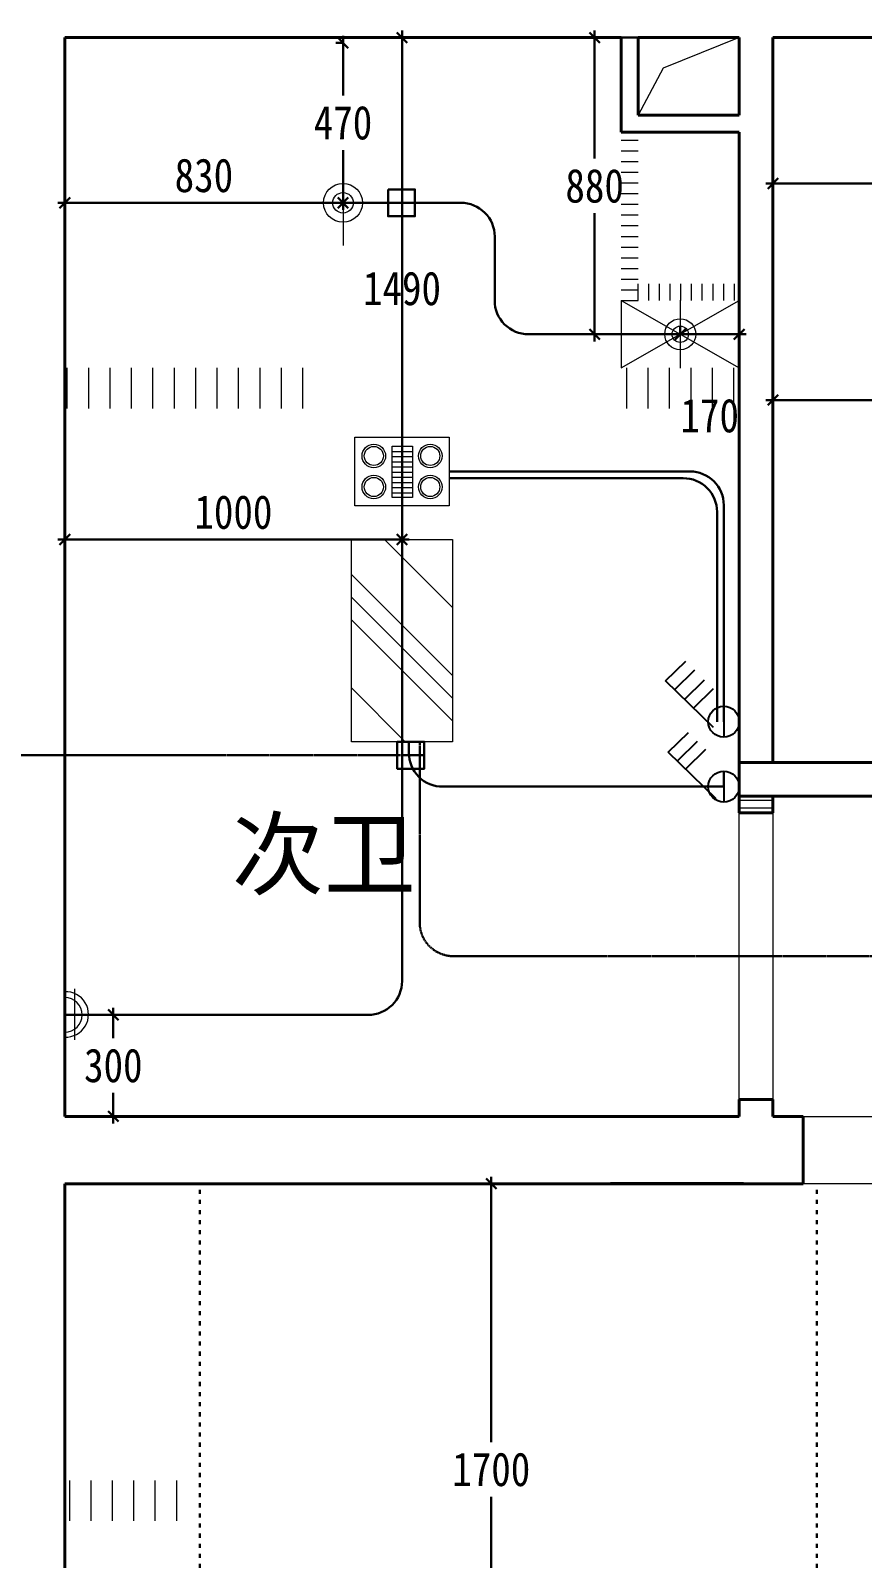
# Model space of a CAD drawing. Header units: millimetres. Extents: x -64529 to 3079702, y -28926 to 77119.
# Drawn here: x -25080 to -22613, y 46066 to 50598 of the extents above; entities that cross this region are included whole.
import ezdxf

# ---------------------------------------------------------------- set-up
doc = ezdxf.new("R2010")
doc.units = ezdxf.units.MM
doc.header["$LTSCALE"] = 10
for name, pattern in [('ACAD_ISO03W100', [30, 12, -18]), ('ACAD_ISO04W100', [30.5, 24, -3, 0.5, -3]), ('DASH', [0.35, 0.25, -0.1])]:
    doc.linetypes.add(name, pattern=pattern)
doc.layers.get('0').update_dxf_attribs({"color": 255})
doc.layers.get('Defpoints').update_dxf_attribs({"color": 255})
for name, color, linetype, lineweight in [('1浅浅', 251, 'Continuous', 20), ('1灯位开关布线图', 1, 'Continuous', 30), ('1灯位开关布置图', 5, 'Continuous', 30), ('1灯具', 2, 'Continuous', 30), ('家具线', 52, 'Continuous', 15), ('灯具', 52, 'Continuous', 0)]:
    doc.layers.add(name, color=color, linetype=linetype, lineweight=lineweight)
for name, color, linetype in [('2323', 4, 'Continuous'), ('A轴线', 82, 'ACAD_ISO04W100'), ('图例及功率参数表', 252, 'Continuous'), ('家具细线', 38, 'Continuous')]:
    doc.layers.add(name, color=color, linetype=linetype)
doc.styles.add('夏建东', font='', dxfattribs={"width": 0.85})
doc.styles.add('宋体', font='', dxfattribs={"height": 2.5})
doc.styles.get('夏建东').set_extended_font_data('SimSun')
doc.styles.get('宋体').set_extended_font_data('SimSun')
doc.dimstyles.new('g', dxfattribs={"dimtxt": 100, "dimasz": 31, "dimexe": 21, "dimexo": 30, "dimgap": 31, "dimtad": 1, "dimtih": 1, "dimtoh": 1, "dimdec": 0, "dimrnd": 10, "dimdsep": 46, "dimtxsty": '夏建东', "dimblk": 'OBLIQUE', "dimcen": 2.5, "dimdle": 21, "dimclrd": 5, "dimclre": 5, "dimclrt": 5, "dimadec": 0, "dimazin": 0, "dimtfac": 1, "dimtdec": 0, "dimtmove": 2, "dimatfit": 3, "dimldrblk": 'DOT', "dimfxl": 300, "dimlwd": -1, "dimlwe": -1, "dimarcsym": 1})

# ---------------------------------------------------------------- blocks, each defined once
blk = doc.blocks.new('_Oblique')
at = {"color": 0, "linetype": 'ByBlock', "lineweight": -2}
blk.add_line((-0.5, -0.5), (0.5, 0.5), dxfattribs=at)
blk = doc.blocks.new('*D376')
at = {"layer": '1灯位开关布置图', "color": 5, "transparency": 16777216}
for p, q in [((-21957.3, 49502.2), (-22899.3, 49502.2)), ((-22878.3, 49532.2), (-22878.3, 49523.2)), ((-21978.3, 49532.2), (-21978.3, 49523.2))]:
    blk.add_line(p, q, dxfattribs=at)
at = {"layer": 'Defpoints', "color": 0, "lineweight": 30, "transparency": 16777216}
for p in [(-22878.3, 49502.2), (-22878.3, 49502.2), (-21978.3, 49502.2)]:
    blk.add_point(p, dxfattribs=at)
at = {"layer": '1灯位开关布置图', "color": 5, "transparency": 16777216, "xscale": 31, "yscale": 31, "zscale": 31, "rotation": 180}
blk.add_blockref('_Oblique', (-22878.3, 49502.2), dxfattribs=at)
at = {"layer": '1灯位开关布置图', "color": 5, "transparency": 16777216, "xscale": 31, "yscale": 31, "zscale": 31}
blk.add_blockref('_Oblique', (-21978.3, 49502.2), dxfattribs=at)
at = {"layer": '1灯位开关布置图', "color": 5, "transparency": 16777216, "insert": (-22428.3, 49583.2), "char_height": 100, "attachment_point": 5, "style": '夏建东'}
blk.add_mtext('900', dxfattribs=at)
blk = doc.blocks.new('_Dot')
at = {"color": 0, "linetype": 'ByBlock', "lineweight": -2}
blk.add_line((-0.5, 0), (-1, 0), dxfattribs=at)
at = {"color": 0, "linetype": 'ByBlock', "const_width": 0.5}
blk.add_lwpolyline([(-0.25, 0, 1), (0.25, 0, 1)], format="xyb", close=True, dxfattribs=at)
blk = doc.blocks.new('*D377')
at = {"layer": '1灯位开关布置图', "color": 5, "transparency": 16777216}
for p, q in [((-22878.3, 50547.2), (-22878.3, 50123.4)), ((-22899.3, 50144.4), (-21438.3, 50144.4)), ((-21459.3, 50174.4), (-21459.3, 50165.4))]:
    blk.add_line(p, q, dxfattribs=at)
at = {"layer": 'Defpoints', "color": 0, "lineweight": 30, "transparency": 16777216}
for p in [(-22878.3, 50577.2), (-21459.3, 50144.4), (-21459.3, 50144.4)]:
    blk.add_point(p, dxfattribs=at)
at = {"layer": '1灯位开关布置图', "color": 5, "transparency": 16777216, "xscale": 31, "yscale": 31, "zscale": 31, "rotation": 180}
blk.add_blockref('_Oblique', (-22878.3, 50144.4), dxfattribs=at)
at = {"layer": '1灯位开关布置图', "color": 5, "transparency": 16777216, "xscale": 31, "yscale": 31, "zscale": 31}
blk.add_blockref('_Oblique', (-21459.3, 50144.4), dxfattribs=at)
at = {"layer": '1灯位开关布置图', "color": 5, "transparency": 16777216, "insert": (-22168.8, 50225.4), "char_height": 100, "attachment_point": 5, "style": '夏建东'}
blk.add_mtext('1420', dxfattribs=at)
blk = doc.blocks.new('*D386')
at = {"layer": '1灯位开关布置图', "color": 5, "transparency": 16777216}
for p, q in [((-23713.6, 47198.2), (-23713.6, 46410.5)), ((-23734.4, 47177.2), (-23734.6, 47177.2)), ((-23713.6, 45460.9), (-23713.6, 46248.5)), ((-23743.6, 45481.9), (-23734.6, 45481.9))]:
    blk.add_line(p, q, dxfattribs=at)
at = {"layer": 'Defpoints', "color": 0, "lineweight": 30, "transparency": 16777216}
for p in [(-23704.4, 47177.2), (-23713.6, 45481.9), (-23713.6, 45481.9)]:
    blk.add_point(p, dxfattribs=at)
at = {"layer": '1灯位开关布置图', "color": 5, "transparency": 16777216, "xscale": 31, "yscale": 31, "zscale": 31}
for p, rotation in [((-23713.6, 47177.2), 90), ((-23713.6, 45481.9), 270)]:
    blk.add_blockref('_Oblique', p, dxfattribs=dict(at, rotation=rotation))
at = {"layer": '1灯位开关布置图', "color": 5, "transparency": 16777216, "insert": (-23713.6, 46329.5), "char_height": 100, "attachment_point": 5, "style": '夏建东'}
blk.add_mtext('1700', dxfattribs=at)
blk = doc.blocks.new('*D479')
at = {"layer": '1灯位开关布置图', "color": 5, "transparency": 16777216}
for p, q in [((-24132.3, 50087.2), (-24999.3, 50087.2)), ((-24978.3, 50087.2), (-24978.3, 50108.2)), ((-24153.3, 50087.2), (-24153.3, 50108.2))]:
    blk.add_line(p, q, dxfattribs=at)
at = {"layer": 'Defpoints', "color": 0, "linetype": 'Continuous', "lineweight": 30, "transparency": 16777216}
for p in [(-24978.3, 50087.2), (-24978.3, 50087.2), (-24153.3, 50087.2)]:
    blk.add_point(p, dxfattribs=at)
at = {"layer": '1灯位开关布置图', "color": 5, "linetype": 'Continuous', "transparency": 16777216, "xscale": 31, "yscale": 31, "zscale": 31, "rotation": 180}
blk.add_blockref('_Oblique', (-24978.3, 50087.2), dxfattribs=at)
at = {"layer": '1灯位开关布置图', "color": 5, "linetype": 'Continuous', "transparency": 16777216, "xscale": 31, "yscale": 31, "zscale": 31}
blk.add_blockref('_Oblique', (-24153.3, 50087.2), dxfattribs=at)
at = {"layer": '1灯位开关布置图', "color": 5, "linetype": 'Continuous', "lineweight": 30, "transparency": 16777216, "insert": (-24565.8, 50168.2), "char_height": 100, "attachment_point": 5, "style": '夏建东'}
blk.add_mtext('830', dxfattribs=at)
blk = doc.blocks.new('*D480')
at = {"layer": '1灯位开关布置图', "color": 5, "transparency": 16777216}
for p, q in [((-24153.3, 50561.8), (-24174.3, 50561.8)), ((-24153.3, 50582.8), (-24153.3, 50405.5)), ((-24153.3, 50066.2), (-24153.3, 50243.5)), ((-24153.3, 50087.2), (-24174.3, 50087.2))]:
    blk.add_line(p, q, dxfattribs=at)
at = {"layer": 'Defpoints', "color": 0, "linetype": 'Continuous', "lineweight": 30, "transparency": 16777216}
for p in [(-24153.3, 50561.8), (-24153.3, 50561.8), (-24153.3, 50087.2)]:
    blk.add_point(p, dxfattribs=at)
at = {"layer": '1灯位开关布置图', "color": 5, "linetype": 'Continuous', "transparency": 16777216, "xscale": 31, "yscale": 31, "zscale": 31}
for p, rotation in [((-24153.3, 50561.8), 90), ((-24153.3, 50087.2), 270)]:
    blk.add_blockref('_Oblique', p, dxfattribs=dict(at, rotation=rotation))
at = {"layer": '1灯位开关布置图', "color": 5, "linetype": 'Continuous', "lineweight": 30, "transparency": 16777216, "insert": (-24153.3, 50324.5), "char_height": 100, "attachment_point": 5, "style": '夏建东'}
blk.add_mtext('470', dxfattribs=at)
blk = doc.blocks.new('*D482')
at = {"layer": '1灯位开关布置图', "color": 5, "transparency": 16777216}
for p, q in [((-23174.2, 49697.2), (-22957.3, 49697.2)), ((-23153.2, 49697.2), (-23153.2, 49718.2)), ((-22978.3, 49697.2), (-22978.3, 49676.2))]:
    blk.add_line(p, q, dxfattribs=at)
at = {"layer": 'Defpoints', "color": 0, "linetype": 'Continuous', "lineweight": 30, "transparency": 16777216}
for p in [(-23153.2, 49697.2), (-22978.3, 49697.2), (-22978.3, 49697.2)]:
    blk.add_point(p, dxfattribs=at)
at = {"layer": '1灯位开关布置图', "color": 5, "linetype": 'Continuous', "transparency": 16777216, "xscale": 31, "yscale": 31, "zscale": 31, "rotation": 180}
blk.add_blockref('_Oblique', (-23153.2, 49697.2), dxfattribs=at)
at = {"layer": '1灯位开关布置图', "color": 5, "linetype": 'Continuous', "transparency": 16777216, "xscale": 31, "yscale": 31, "zscale": 31}
blk.add_blockref('_Oblique', (-22978.3, 49697.2), dxfattribs=at)
at = {"layer": '1灯位开关布置图', "color": 5, "linetype": 'Continuous', "lineweight": 30, "transparency": 16777216, "insert": (-23065.7, 49455.5), "char_height": 100, "attachment_point": 5, "style": '夏建东'}
blk.add_mtext('170', dxfattribs=at)
blk = doc.blocks.new('*D483')
at = {"layer": '1灯位开关布置图', "color": 5, "transparency": 16777216}
for p, q in [((-23407, 50598.2), (-23407, 50218.2)), ((-23183.3, 50577.2), (-23428, 50577.2)), ((-23407, 49676.2), (-23407, 50056.2)), ((-23407, 49697.2), (-23428, 49697.2))]:
    blk.add_line(p, q, dxfattribs=at)
at = {"layer": 'Defpoints', "color": 0, "linetype": 'Continuous', "lineweight": 30, "transparency": 16777216}
for p in [(-23407, 50577.2), (-23153.3, 50577.2), (-23407, 49697.2)]:
    blk.add_point(p, dxfattribs=at)
at = {"layer": '1灯位开关布置图', "color": 5, "linetype": 'Continuous', "transparency": 16777216, "xscale": 31, "yscale": 31, "zscale": 31}
for p, rotation in [((-23407, 50577.2), 90), ((-23407, 49697.2), 270)]:
    blk.add_blockref('_Oblique', p, dxfattribs=dict(at, rotation=rotation))
at = {"layer": '1灯位开关布置图', "color": 5, "linetype": 'Continuous', "lineweight": 30, "transparency": 16777216, "insert": (-23407, 50137.2), "char_height": 100, "attachment_point": 5, "style": '夏建东'}
blk.add_mtext('880', dxfattribs=at)
blk = doc.blocks.new('四联防水')
at = {"layer": '2323', "color": 0}
for p, q in [((88184.4, 77381.5), (88284.9, 77485)), ((88266, 77465.5), (88309.1, 77422)), ((88284.9, 77485), (88327.7, 77441.4)), ((88226.6, 77423.7), (88268.5, 77381.4)), ((88244.9, 77443.8), (88287.2, 77400.9))]:
    blk.add_line(p, q, dxfattribs=at)
blk.add_circle((88196.8, 77359.3), 33.4, dxfattribs=at)
at = {"layer": 'A轴线', "color": 0, "linetype": 'ByBlock'}
for p, q in [((88230.1, 77359.3), (88163.4, 77359.3)), ((88196.8, 77359.3), (88230.1, 77359.3))]:
    blk.add_line(p, q, dxfattribs=at)
blk = doc.blocks.new('三联防水')
at = {"layer": '2323', "color": 0}
for p, q in [((88158.8, 77624), (88259.3, 77727.5)), ((88259.3, 77727.5), (88302.2, 77683.9)), ((88223.1, 77689.1), (88265.7, 77646.6)), ((88241.6, 77706.8), (88283.5, 77664.5))]:
    blk.add_line(p, q, dxfattribs=at)
blk.add_circle((88185, 77607.5), 33.4, dxfattribs=at)
at = {"layer": 'A轴线', "color": 0, "linetype": 'ByBlock'}
for p, q in [((88218.4, 77607.5), (88151.6, 77607.5)), ((88185, 77607.5), (88218.4, 77607.5))]:
    blk.add_line(p, q, dxfattribs=at)
blk = doc.blocks.new('*D790')
at = {"layer": '1灯位开关布置图', "color": 5}
for p, q in [((-24834.5, 47699.2), (-24834.5, 47608.7)), ((-24948.3, 47678.2), (-24813.5, 47678.2)), ((-24834.5, 47356.2), (-24834.5, 47446.7)), ((-24948.3, 47377.2), (-24813.5, 47377.2))]:
    blk.add_line(p, q, dxfattribs=at)
at = {"layer": 'Defpoints', "color": 0, "linetype": 'Continuous', "lineweight": 30}
for p in [(-24978.3, 47678.2), (-24978.3, 47377.2), (-24834.5, 47377.2)]:
    blk.add_point(p, dxfattribs=at)
at = {"layer": '1灯位开关布置图', "color": 5, "linetype": 'Continuous', "xscale": 31, "yscale": 31, "zscale": 31}
for p, rotation in [((-24834.5, 47678.2), 90), ((-24834.5, 47377.2), 270)]:
    blk.add_blockref('_Oblique', p, dxfattribs=dict(at, rotation=rotation))
at = {"layer": '1灯位开关布置图', "color": 5, "linetype": 'Continuous', "lineweight": 30, "insert": (-24834.5, 47527.7), "char_height": 100, "attachment_point": 5, "style": '夏建东'}
blk.add_mtext('300', dxfattribs=at)
blk = doc.blocks.new('*D792')
at = {"layer": '1灯位开关布置图', "color": 5}
for p, q in [((-23957.3, 49088.3), (-24999.3, 49088.3)), ((-24978.3, 49088.3), (-24978.3, 49109.3)), ((-23978.3, 49088.3), (-23978.3, 49109.3))]:
    blk.add_line(p, q, dxfattribs=at)
at = {"layer": 'Defpoints', "color": 0, "linetype": 'Continuous', "lineweight": 30}
for p in [(-24978.3, 49088.3), (-24978.3, 49088.3), (-23978.3, 49088.3)]:
    blk.add_point(p, dxfattribs=at)
at = {"layer": '1灯位开关布置图', "color": 5, "linetype": 'Continuous', "xscale": 31, "yscale": 31, "zscale": 31, "rotation": 180}
blk.add_blockref('_Oblique', (-24978.3, 49088.3), dxfattribs=at)
at = {"layer": '1灯位开关布置图', "color": 5, "linetype": 'Continuous', "xscale": 31, "yscale": 31, "zscale": 31}
blk.add_blockref('_Oblique', (-23978.3, 49088.3), dxfattribs=at)
at = {"layer": '1灯位开关布置图', "color": 5, "linetype": 'Continuous', "lineweight": 30, "insert": (-24478.3, 49169.3), "char_height": 100, "attachment_point": 5, "style": '夏建东'}
blk.add_mtext('1000', dxfattribs=at)
blk = doc.blocks.new('*D793')
at = {"layer": '1灯位开关布置图', "color": 5}
for p, q in [((-23978.3, 50598.2), (-23978.3, 49913.8)), ((-23978.3, 50577.2), (-23999.3, 50577.2)), ((-23978.3, 49067.3), (-23978.3, 49751.8)), ((-23978.3, 49088.3), (-23999.3, 49088.3))]:
    blk.add_line(p, q, dxfattribs=at)
at = {"layer": 'Defpoints', "color": 0, "linetype": 'Continuous', "lineweight": 30}
for p in [(-23978.3, 50577.2), (-23978.3, 50577.2), (-23978.3, 49088.3)]:
    blk.add_point(p, dxfattribs=at)
at = {"layer": '1灯位开关布置图', "color": 5, "linetype": 'Continuous', "xscale": 31, "yscale": 31, "zscale": 31}
for p, rotation in [((-23978.3, 50577.2), 90), ((-23978.3, 49088.3), 270)]:
    blk.add_blockref('_Oblique', p, dxfattribs=dict(at, rotation=rotation))
at = {"layer": '1灯位开关布置图', "color": 5, "linetype": 'Continuous', "lineweight": 30, "insert": (-23978.3, 49832.8), "char_height": 100, "attachment_point": 5, "style": '夏建东'}
blk.add_mtext('1490', dxfattribs=at)
blk = doc.blocks.new('3e344fc')
at = {"layer": '图例及功率参数表', "color": 2, "lineweight": 0}
for p, q in [((789283.6, 16827.9), (789283.6, 16575.6)), ((789157.4, 16701.8), (789409.7, 16701.8))]:
    blk.add_line(p, q, dxfattribs=at)
blk.add_circle((789283.6, 16701.8), 30.4, dxfattribs=at)
at = {"layer": '灯具', "color": 2, "lineweight": 0}
blk.add_circle((789283.6, 16701.8), 57.7, dxfattribs=at)
blk = doc.blocks.new('20170331.15573347')
at = {"layer": '家具线', "color": 2, "lineweight": 15}
blk.add_arc((151.3, 236.6), 134.7, 177.57004, 2.42996, dxfattribs=at)
at = {"layer": '家具细线', "color": 2, "lineweight": 5}
for p, q in [((300.3, 242.4), (-3.1, 242.4)), ((303.4, 184.8, 5186.6), (0, 184.8, 5186.6)), ((148.6, 242.4), (148.6, 0))]:
    blk.add_line(p, q, dxfattribs=at)
blk.add_arc((148.6, 242.4), 102.3, 180, 0, dxfattribs=at)
blk = doc.blocks.new('浴霸')
at = {"layer": '灯具', "lineweight": 15}
for p, q in [((627907.1, 218501, -4355.3), (627907.1, 218697.1, -4355.3)), ((627907.1, 218697.1, -4355.3), (628176.7, 218697.1, -4355.3)), ((628176.7, 218697.1, -4355.3), (628176.7, 218501, -4355.3)), ((628013.8, 218670.9, -4355.3), (628072, 218670.9, -4355.3)), ((628013.8, 218525.2, -4355.3), (628013.8, 218670.9, -4355.3)), ((628013.8, 218656.2, -4355.3), (628072, 218656.2, -4355.3)), ((628072, 218670.9, -4355.3), (628072, 218525.2, -4355.3)), ((628013.8, 218641.5, -4355.3), (628072, 218641.5, -4355.3)), ((628013.8, 218626.8, -4355.3), (628072, 218626.8, -4355.3)), ((628013.8, 218612.1, -4355.3), (628072, 218612.1, -4355.3)), ((628013.8, 218597.3, -4355.3), (628072, 218597.3, -4355.3)), ((628013.8, 218582.6, -4355.3), (628072, 218582.6, -4355.3)), ((628013.8, 218567.9, -4355.3), (628072, 218567.9, -4355.3)), ((628013.8, 218553.2, -4355.3), (628072, 218553.2, -4355.3)), ((628013.8, 218538.5, -4355.3), (628072, 218538.5, -4355.3)), ((628072, 218525.2, -4355.3), (628013.8, 218525.2, -4355.3)), ((628176.7, 218501, -4355.3), (627907.1, 218501, -4355.3))]:
    blk.add_line(p, q, dxfattribs=at)
for centre, radius in [((627961.4, 218643.3, -4355.3), 33.6), ((627961.4, 218643.3, -4355.3), 27.2), ((628122.4, 218643.3, -4355.3), 33.6), ((628122.4, 218643.3, -4355.3), 27.2), ((627961.4, 218554.8, -4355.3), 33.6), ((627961.4, 218554.8, -4355.3), 27.2), ((628122.4, 218554.8, -4355.3), 33.6), ((628122.4, 218554.8, -4355.3), 27.2)]:
    blk.add_circle(centre, radius, dxfattribs=at)

msp = doc.modelspace()

# ---------------------------------------------------------------- hatches: boundary and pattern name
at = {"layer": '1浅浅', "lineweight": 0}
h = msp.add_hatch(dxfattribs=at)
h.set_pattern_fill('ANSI31', color=256, scale=10, angle=135, style=0)
h.set_pattern_definition([(180, (-23328.255, 49797.24), (-4e-15, -31.75), [])])
h.paths.add_polyline_path([(-23328.3, 50297.2), (-23278.3, 50297.2), (-23278.3, 49797.2), (-23328.3, 49797.2)])
h = msp.add_hatch(dxfattribs=at)
h.set_pattern_fill('ANSI31', color=256, scale=10, angle=45, style=0)
h.set_pattern_definition([(90, (-23278.255, 49797.326), (-31.75, 0), [])])
h.paths.add_polyline_path([(-23278.3, 49847.2), (-22978.1, 49847.2), (-22978.1, 49797.3), (-23278.3, 49797.3)])
h = msp.add_hatch(dxfattribs=at)
h.set_pattern_fill('ANSI31', color=256, scale=20, angle=45, style=0)
h.set_pattern_definition([(90, (469948.1, 49732.34), (-63.5, 0), [])])
h.paths.add_polyline_path([(-24978.3, 49597.2), (-24226.3, 49597.2), (-24226.3, 49477.3), (-24978.3, 49477.3)])
h = msp.add_hatch(dxfattribs=at)
h.set_pattern_fill('ANSI31', color=256, scale=20, angle=45, style=0)
h.set_pattern_definition([(90, (301617.805, 50009.94), (-63.5, 0), [])])
h.paths.add_polyline_path([(-23328.2, 49597.2), (-22978, 49597.2), (-22978, 49477.3), (-23328.2, 49477.3)])
h = msp.add_hatch(dxfattribs=at)
h.set_pattern_fill('ANSI31', color=256, scale=20, angle=45, style=0)
h.set_pattern_definition([(90, (-238514.44, 30755.78), (-63.5, 1e-14), [])])
h.paths.add_polyline_path([(-24978.3, 46297.2), (-24628.2, 46297.2), (-24628.2, 46177.2), (-24978.3, 46177.2)])
at = {"layer": '1灯具', "lineweight": 5}
h = msp.add_hatch(dxfattribs=at)
h.set_pattern_fill('PLASTI', color=256, scale=60, angle=-45, style=0)
h.set_pattern_definition([(315, (-23828.26, 49088.28), (269.4, 269.4), []), (315, (-23794.58, 49121.96), (269.4, 269.4), []), (315, (-23760.9, 49155.63), (269.4, 269.4), []), (315, (-23659.88, 49256.66), (269.4, 269.4), [])])
h.paths.add_polyline_path([(-23828.3, 48488.3), (-23828.3, 49088.3), (-24128.3, 49088.3), (-24128.3, 48488.3)])

# ---------------------------------------------------------------- linework, layer by layer
at = {"layer": '1浅浅', "lineweight": 40}
for p, q in [((-24978.3, 50577.2), (-23328.3, 50577.2)), ((-24978.3, 50577.2), (-24978.3, 47377.2)), ((-23328.3, 50577.2), (-23328.3, 50297.2)), ((-23278.3, 50577.2), (-22978.3, 50577.2)), ((-23278.3, 50577.2), (-23278.3, 50347.2)), ((-22978.3, 50577.2), (-22978.3, 50347.2)), ((-22878.3, 50577.2), (-17748.3, 50577.2)), ((-22878.3, 50577.2), (-22878.3, 48427.2)), ((-23278.3, 50347.2), (-22978.3, 50347.2)), ((-23328.3, 50297.2), (-22978.3, 50297.2)), ((-22978.3, 50297.2), (-22978.3, 48427.2)), ((-22978.3, 48427.2), (-21628.3, 48427.2)), ((-22978.3, 48427.2), (-22978.3, 48277.7)), ((-22977.7, 48427.1), (-22878.3, 48427.2)), ((-22878.3, 48327.2), (-22978.3, 48327.2)), ((-22878.3, 48327.2), (-21628.3, 48327.2)), ((-22878.3, 48327.2), (-22878.3, 48277.7)), ((-22878.3, 48327.2), (-22878.3, 48277.2)), ((-22978.3, 48277.7), (-22878.3, 48277.7)), ((-22978.3, 48277.7), (-22878.3, 48277.7)), ((-22978.3, 48277.2), (-22878.3, 48277.2)), ((-22978.3, 47427.2), (-22878.3, 47427.2)), ((-22978.3, 47427.2), (-22978.3, 47377.2)), ((-22878.3, 47427.2), (-22878.3, 47377.2)), ((-24978.3, 47377.2), (-22978.3, 47377.2)), ((-22878.3, 47377.2), (-22788.3, 47377.2)), ((-22788.3, 47177.2), (-22788.3, 47377.2)), ((-22788.3, 47377.2), (-22788.3, 47177.2)), ((-22788.3, 47177.2), (-22788.3, 47377.2)), ((-22788.3, 47377.2), (-22788.3, 47177.2)), ((-24978.3, 47177.2), (-24553.1, 47177.2)), ((-24978.3, 47177.2), (-24978.3, 45507.2)), ((-24978.3, 47177.2), (-22788.3, 47177.2))]:
    msp.add_line(p, q, dxfattribs=at)
at = {"layer": '1浅浅', "lineweight": 0}
for p, q in [((-24978.3, 50577.2), (-23878.3, 50577.2)), ((-22878.3, 48314.1), (-22978.3, 48314.1)), ((-22878.3, 48291), (-22978.3, 48291)), ((-23360, 47180.9), (-22965.9, 47180.9))]:
    msp.add_line(p, q, dxfattribs=at)
at = {"layer": '1浅浅', "ltscale": 0.1}
for p, q in [((-22978.3, 50577.2), (-23204, 50486.9)), ((-23204, 50486.9), (-23278.3, 50347.2))]:
    msp.add_line(p, q, dxfattribs=at)
at = {"layer": '1浅浅', "lineweight": 20}
for p, q in [((-23328.3, 49797.2), (-23328.2, 49597.2)), ((-24978.3, 48277.2), (-24978.3, 47377.2)), ((-24978.3, 47377.2), (-24395.1, 47377.2))]:
    msp.add_line(p, q, dxfattribs=at)
at = {"layer": '1浅浅', "lineweight": 5}
for p, q in [((-23328.3, 49797.2), (-22978.1, 49597.2)), ((-23328.2, 49597.2), (-22978.1, 49797.3))]:
    msp.add_line(p, q, dxfattribs=at)
at = {"layer": '1浅浅', "ltscale": 0.5}
for p, q in [((-24978.3, 48277.2), (-24978.3, 47377.2)), ((-24978.3, 47377.2), (-24778.3, 47377.2))]:
    msp.add_line(p, q, dxfattribs=at)
for points in [[(-22978.3, 48277.7), (-22878.3, 48277.7), (-22878.3, 47427.2), (-22978.3, 47427.2)], [(-22788.3, 47377.2), (-21888.3, 47377.2), (-21888.3, 47177.2), (-22788.3, 47177.2)]]:
    msp.add_lwpolyline(points, close=True, dxfattribs=at)
at = {"layer": '1浅浅', "lineweight": 0}
for p in [(-22878.3, 47419.2), (-22878.3, 47411.8)]:
    msp.add_point(p, dxfattribs=at)
at = {"layer": '1灯位开关布线图', "linetype": 'Continuous', "lineweight": 30}
for points in [[(-24978.3, 47678.2), (-24078.3, 47678.2, 0.414214), (-23978.3, 47778.2), (-23978.3, 50087.2)], [(-24153.3, 50087.2), (-23803.5, 50087.2, -0.414214), (-23703.5, 49987.2), (-23703.5, 49797.3, 0.414214), (-23603.5, 49697.3), (-23153.2, 49697.3)], [(-23024, 48547.8), (-23024, 49190.3, 0.414214), (-23124, 49290.3), (-23838, 49290.3)], [(-23044, 48547.8), (-23044, 49170.3, 0.414214), (-23144, 49270.3), (-23838, 49270.3)], [(-23024, 48355.2), (-23857.7, 48355.2, -0.414214), (-23957.7, 48455.2), (-23957.7, 48488.3)]]:
    msp.add_lwpolyline(points, format="xyb", dxfattribs=at)
for points in [[(-24019.8, 50127.2), (-23939.8, 50127.2), (-23939.8, 50047.2), (-24019.8, 50047.2)], [(-23992.3, 48488.3), (-23912.3, 48488.3), (-23912.3, 48408.3), (-23992.3, 48408.3)]]:
    msp.add_lwpolyline(points, close=True, dxfattribs=at)
at = {"layer": '1灯位开关布线图', "color": 6, "linetype": 'DASH', "lineweight": 30}
for points in [[(-25978.3, 48629.7), (-25978.3, 48548.3, 0.414214), (-25878.3, 48448.3), (-23912.3, 48448.3)], [(-23925.9, 48488.3), (-23925.9, 47952.2, 0.414214), (-23825.9, 47852.2), (-22303.3, 47852.2)]]:
    msp.add_lwpolyline(points, format="xyb", dxfattribs=at)
at = {"layer": '1灯具', "lineweight": 5}
for p, q in [((-24153.3, 50213.3), (-24153.3, 49961)), ((-24279.4, 50087.2), (-24027.1, 50087.2))]:
    msp.add_line(p, q, dxfattribs=at)
at = {"layer": '1灯具', "color": 2, "linetype": 'ACAD_ISO03W100', "ltscale": 0.1, "true_color": 0xf1eb1f}
for p, q in [((-24578.3, 44087.2), (-24578.3, 47177.2)), ((-22748.3, 44087.2), (-22748.3, 47177.2))]:
    msp.add_line(p, q, dxfattribs=at)
at = {"layer": '1灯具', "lineweight": 0}
msp.add_lwpolyline([(-23828.3, 49088.3), (-23828.3, 48488.3), (-24128.3, 48488.3), (-24128.3, 49088.3)], close=True, dxfattribs=at)
msp.add_circle((-24153.3, 50087.2), 57.7, dxfattribs=at)
at = {"layer": '1灯具', "lineweight": 5}
msp.add_circle((-24153.3, 50087.2), 30.4, dxfattribs=at)

# ---------------------------------------------------------------- block references
at = {"layer": '1灯位开关布线图', "color": 7, "xscale": 1.374053990468383, "yscale": 1.374053990468383, "zscale": 1.374053990399716, "rotation": 90}
for name, p in [('四联防水', (83271.8, -72639.3)), ('三联防水', (83612.9, -72815.7))]:
    msp.add_blockref(name, p, dxfattribs=at)
at = {"layer": '1灯具', "lineweight": 0, "xscale": 0.7999999999883585, "yscale": 0.7999999999883585, "zscale": 0.7999999999883585}
msp.add_blockref('3e344fc', (-654580, 36335.8), dxfattribs=at)
at = {"layer": '1灯具', "xscale": 1.040000000037253, "yscale": 1.040000000037253, "zscale": 1.040000000037253}
msp.add_blockref('浴霸', (-677141.8, -178052.8, 4529.5), dxfattribs=at)
at = {"layer": '1灯具', "lineweight": 0, "xscale": 0.5, "yscale": 0.5, "zscale": 0.5, "rotation": 90}
msp.add_blockref('20170331.15573347', (-24857.1, 47603.9), dxfattribs=at)

# ---------------------------------------------------------------- texts
at = {"layer": '1浅浅', "lineweight": 5, "style": '宋体'}
msp.add_text('次卫', height=200, dxfattribs=at).set_placement((-24483.2, 48055.4))

# ---------------------------------------------------------------- dimensions: what is measured, and where the dimension line sits
at = {"layer": '1灯位开关布置图', "linetype": 'Continuous', "lineweight": 30}
for base, p1, p2, picture, middle in [((-23978.3, 50577.2), (-23978.3, 49088.3), (-23978.3, 50577.2), '*D793', (-23978.3, 49832.8)), ((-23407, 50577.2), (-23407, 49697.2), (-23153.3, 50577.2), '*D483', (-23407, 50137.2)), ((-24153.3, 50561.8), (-24153.3, 50087.2), (-24153.3, 50561.8), '*D480', (-24153.3, 50324.5)), ((-24834.5, 47377.2), (-24978.3, 47678.2), (-24978.3, 47377.2), '*D790', (-24834.5, 47527.7))]:
    dim = msp.add_linear_dim(base=base, p1=p1, p2=p2, angle=90, dimstyle='g', override={"dimzin": 0, "dimfxlon": 1}, dxfattribs=at)
    dim.commit()
    dim.dimension.update_dxf_attribs({"geometry": picture, "text_midpoint": middle})
at = {"layer": '1灯位开关布置图'}
for base, p1, p2, picture, middle in [((-21459.3, 50144.4), (-22878.3, 50577.2), (-21459.3, 50144.4), '*D377', (-22168.8, 50225.4)), ((-22878.3, 49502.2), (-21978.3, 49502.2), (-22878.3, 49502.2), '*D376', (-22428.3, 49583.2))]:
    dim = msp.add_linear_dim(base=base, p1=p1, p2=p2, dimstyle='g', dxfattribs=at)
    dim.commit()
    dim.dimension.update_dxf_attribs({"geometry": picture, "text_midpoint": middle})
at = {"layer": '1灯位开关布置图', "linetype": 'Continuous', "lineweight": 30}
for base, p1, p2, picture, middle in [((-24978.3, 50087.2), (-24153.3, 50087.2), (-24978.3, 50087.2), '*D479', (-24565.8, 50168.2)), ((-24978.3, 49088.3), (-23978.3, 49088.3), (-24978.3, 49088.3), '*D792', (-24478.3, 49169.3))]:
    dim = msp.add_linear_dim(base=base, p1=p1, p2=p2, dimstyle='g', override={"dimzin": 0, "dimfxlon": 1}, dxfattribs=at)
    dim.commit()
    dim.dimension.update_dxf_attribs({"geometry": picture, "text_midpoint": middle})
dim = msp.add_linear_dim(base=(-22978.3, 49697.2), p1=(-23153.2, 49697.2), p2=(-22978.3, 49697.2), dimstyle='g', override={"dimzin": 0, "dimfxlon": 1}, dxfattribs=at)
dim.commit()
dim.dimension.update_dxf_attribs({"geometry": '*D482', "text_midpoint": (-23065.7, 49455.5), "dimtype": 160})
at = {"layer": '1灯位开关布置图'}
dim = msp.add_linear_dim(base=(-23713.6, 45481.9), p1=(-23704.4, 47177.2), p2=(-23713.6, 45481.9), angle=90, dimstyle='g', dxfattribs=at)
dim.commit()
dim.dimension.update_dxf_attribs({"geometry": '*D386', "text_midpoint": (-23713.6, 46329.5)})

doc.saveas('drawing.dxf')
